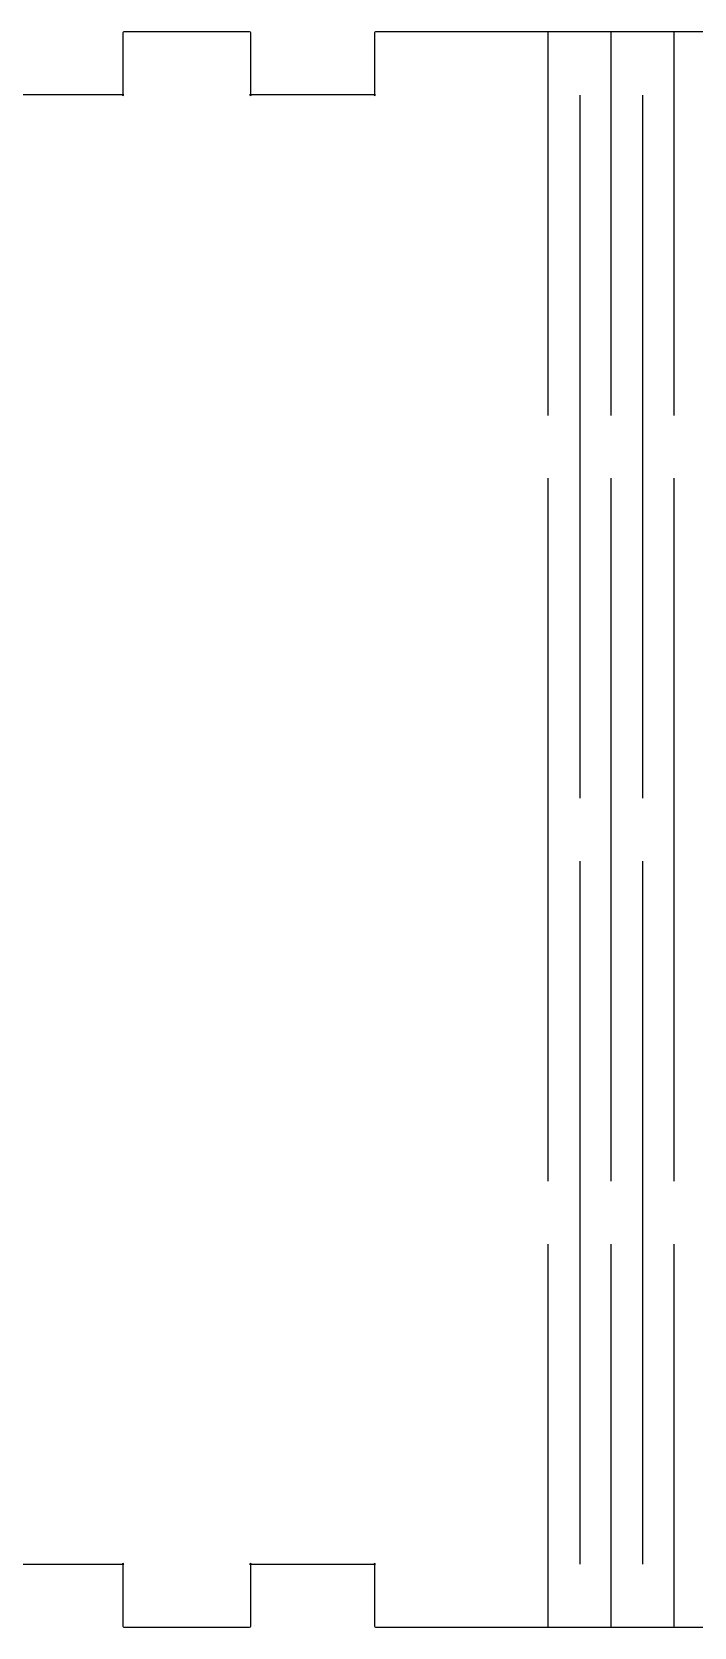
# Model space of a CAD drawing. Extents: x 1 to 445, y -9778 to -9574.
# Drawn here: x 243.4 to 275, y -9650 to -9573.9 of the extents above; entities that cross this region are included whole.
import ezdxf

# ---------------------------------------------------------------- set-up
doc = ezdxf.new("R2010")
doc.units = 0
doc.layers.get('0').update_dxf_attribs({"linetype": 'CONTINUOUS'})

msp = doc.modelspace()

# ---------------------------------------------------------------- linework, layer by layer
at = {"color": 7}
for p, q in [((247.74217, -9573.9295), (247.74217, -9576.9295)), ((253.79297, -9573.8785), (247.79297, -9573.8785)), ((253.84377, -9576.9295), (253.84377, -9573.9295)), ((259.74217, -9573.9295), (259.74217, -9576.9295)), ((265.79297, -9573.8785), (259.79297, -9573.8785)), ((295.78906, -9573.8785), (265.79297, -9573.8785)), ((268.03906, -9592.1758), (268.03906, -9573.8984)), ((271.03906, -9592.1758), (271.03906, -9573.8984)), ((274.03906, -9592.1758), (274.03906, -9573.8984)), ((247.79297, -9576.8785), (241.79297, -9576.8785)), ((259.79297, -9576.8785), (253.79297, -9576.8785)), ((269.53906, -9576.8984), (269.53906, -9610.4492)), ((272.53906, -9576.8984), (272.53906, -9610.4492)), ((268.03906, -9628.7266), (268.03906, -9595.1758)), ((271.03906, -9628.7266), (271.03906, -9595.1758)), ((274.03906, -9628.7266), (274.03906, -9595.1758)), ((269.53906, -9613.4492), (269.53906, -9647)), ((272.53906, -9613.4492), (272.53906, -9647)), ((268.03906, -9650), (268.03906, -9631.7266)), ((271.03906, -9650), (271.03906, -9631.7266)), ((274.03906, -9650), (274.03906, -9631.7266)), ((241.79297, -9647), (247.79297, -9647)), ((247.74217, -9646.949), (247.74217, -9649.949)), ((253.79297, -9647), (259.79297, -9647)), ((253.84377, -9649.949), (253.84377, -9646.949)), ((259.74217, -9646.949), (259.74217, -9649.949)), ((247.79297, -9650), (253.79297, -9650)), ((259.79297, -9650), (265.79297, -9650)), ((265.79297, -9650), (295.78906, -9650))]:
    msp.add_line(p, q, dxfattribs=at)
for points in [[(247.79297, -9573.8785), (247.76567, -9573.8785), (247.74217, -9573.9015), (247.74217, -9573.9295)], [(253.84377, -9573.9295), (253.84377, -9573.9025), (253.82037, -9573.8785), (253.79297, -9573.8785)], [(259.79297, -9573.8785), (259.76557, -9573.8785), (259.74217, -9573.9015), (259.74217, -9573.9295)], [(247.74217, -9576.9295), (247.74217, -9576.9025), (247.76557, -9576.8785), (247.79297, -9576.8785)], [(253.79297, -9576.8785), (253.82027, -9576.8785), (253.84377, -9576.9015), (253.84377, -9576.9295)], [(259.74217, -9576.9295), (259.74217, -9576.9025), (259.76557, -9576.8785), (259.79297, -9576.8785)], [(247.79297, -9647), (247.76567, -9647), (247.74217, -9646.977), (247.74217, -9646.949)], [(253.84377, -9646.949), (253.84375, -9646.976), (253.82027, -9647), (253.79297, -9647)], [(259.79297, -9647), (259.76557, -9647), (259.74217, -9646.977), (259.74217, -9646.949)], [(247.74217, -9649.949), (247.74219, -9649.976), (247.76567, -9650), (247.79297, -9650)], [(253.79297, -9650), (253.82027, -9650), (253.84377, -9649.977), (253.84377, -9649.949)], [(259.74217, -9649.949), (259.74219, -9649.976), (259.76567, -9650), (259.79297, -9650)]]:
    msp.add_open_spline(points, degree=3, dxfattribs=at)

doc.saveas('drawing.dxf')
